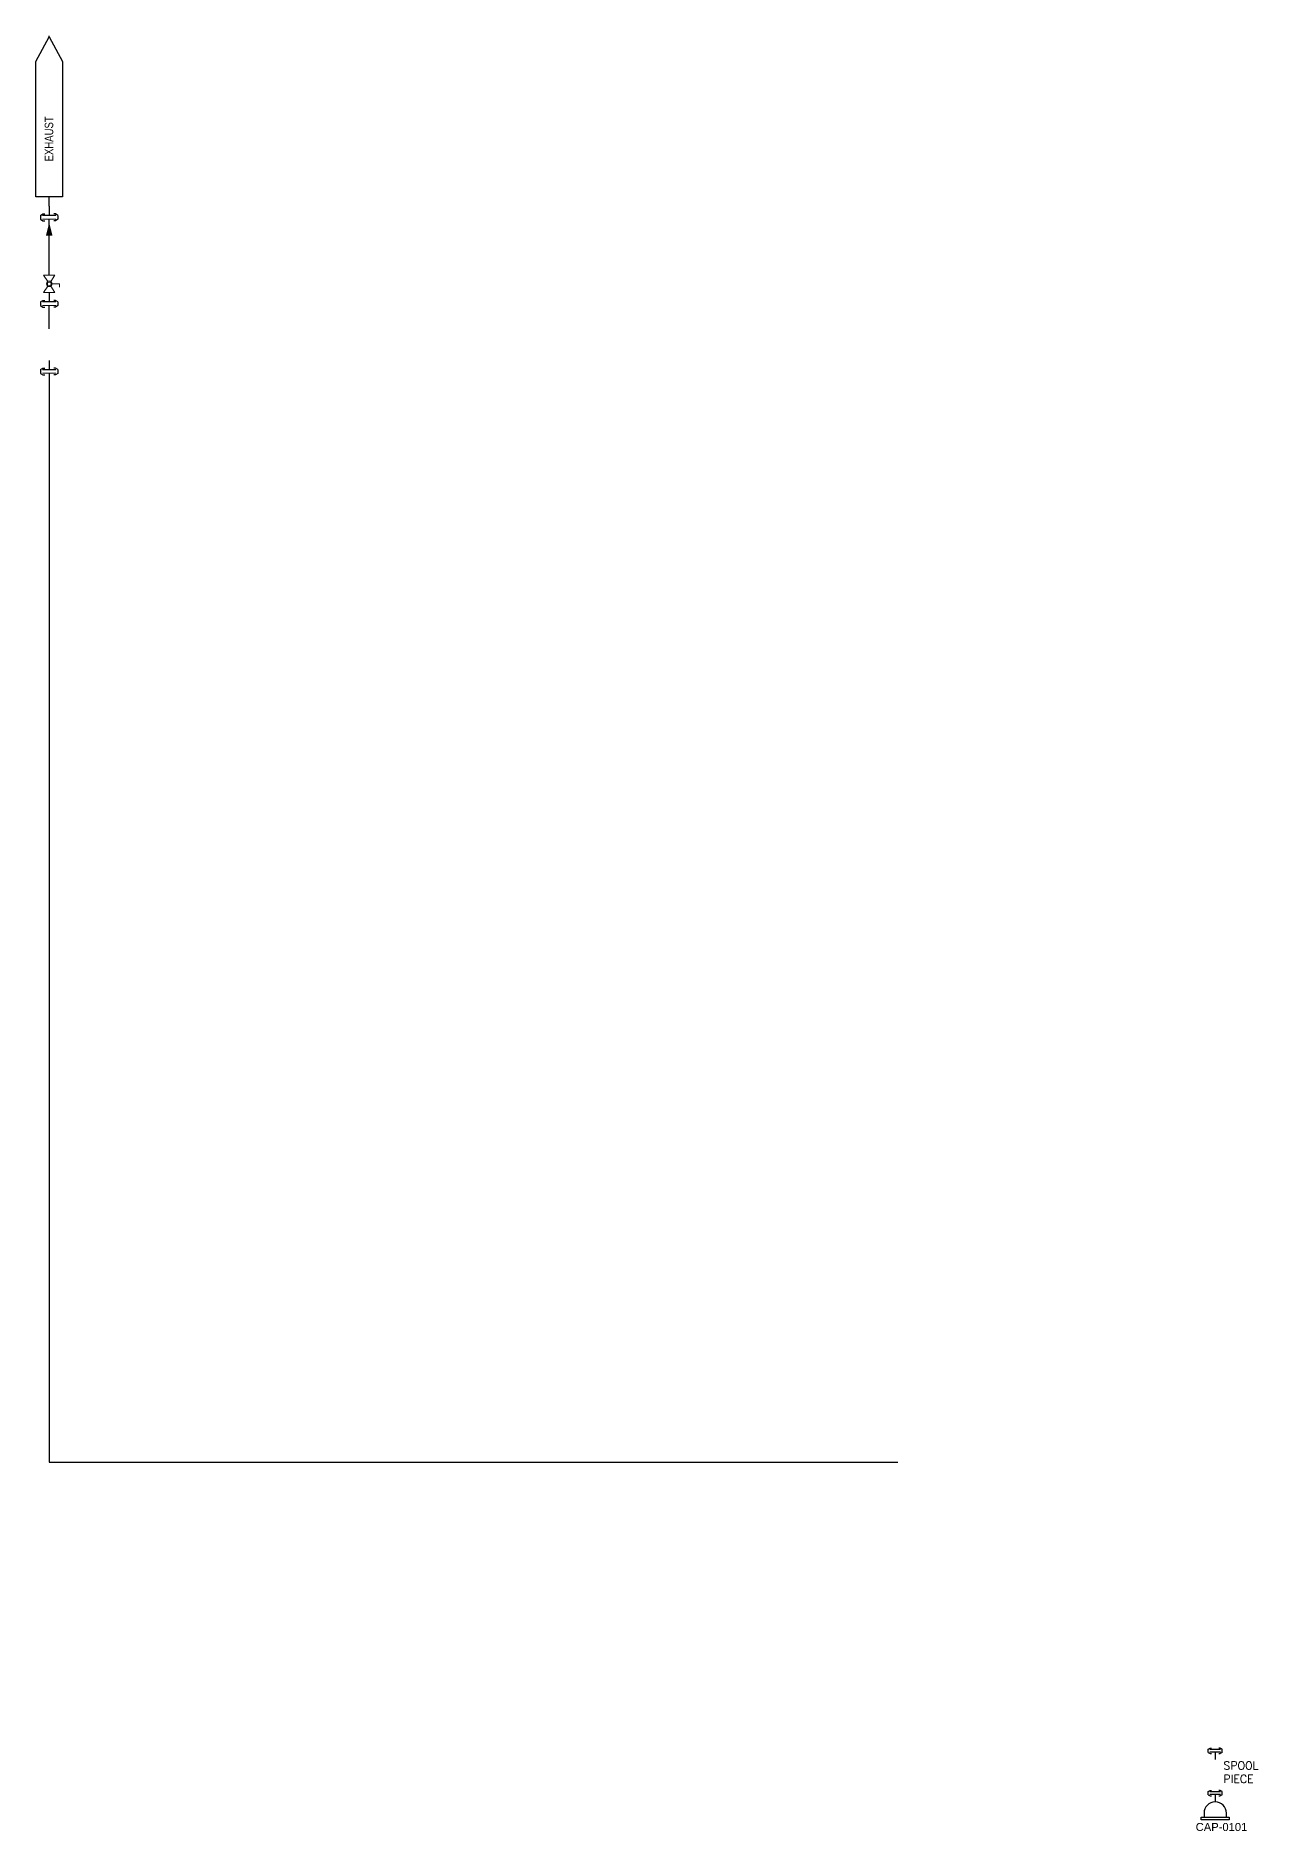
# Model space of a CAD drawing. Header units: millimetres. Extents: x -6754 to 5895, y -4820 to 1016.
# Drawn here: x -5655 to -5197, y -1561 to -888 of the extents above; entities that cross this region are included whole.
import ezdxf

# ---------------------------------------------------------------- set-up
doc = ezdxf.new("R2010")
doc.units = ezdxf.units.MM
doc.layers.get('0').update_dxf_attribs({"linetype": 'CONTINUOUS'})
for name, color, linetype in [('A---CREFD------', 7, 'CONTINUOUS'), ('A---CREFD-TEXT-25-35', 2, 'CONTINUOUS'), ('P---PEQID-TEXT-25-35', 2, 'CONTINUOUS'), ('P---PLINB-EX002', 7, 'CONTINUOUS'), ('P---PLINB-EX003', 7, 'CONTINUOUS'), ('P---PLINB-EX008', 7, 'CONTINUOUS'), ('P---PLINB-VC001', 7, 'CONTINUOUS'), ('SHEET', 7, 'CONTINUOUS'), ('TRANS_IN', 7, 'CONTINUOUS')]:
    doc.layers.add(name, color=color, linetype=linetype)
doc.styles.add('ROMANS', font='romans.shx')
doc.styles.get("Standard").update_dxf_attribs({"font": 'arial.ttf'})

# ---------------------------------------------------------------- blocks, each defined once
blk = doc.blocks.new('TYDTY')
at = {"layer": 'TRANS_IN', "linetype": 'Continuous'}
blk.add_lwpolyline([(13524.03, 989.28), (13524.03, 979.28), (13574.68, 979.28), (13583.99, 984.28), (13574.68, 989.28)], close=True, dxfattribs=at)
blk = doc.blocks.new('phi_15404647764')
at = {"color": 0, "linetype": 'ByBlock'}
blk.add_blockref('TYDTY', (-13583.99, -984.28), dxfattribs=at)
at = {"color": 7}
for tag, p in [('USAGE', (-53.49, -3.14)), ('MEDIA', (-53.33, 0.96))]:
    blk.add_attdef(tag, p, '', height=3.2, dxfattribs=at)
at = {"flags": 1}
blk.add_attdef('PHI_CONNECTIONPOINT', (0, 0), '', height=0.1, dxfattribs=at)
blk = doc.blocks.new('rgyjryjyfrjfhjgfgj')
at = {"color": 0, "linetype": 'ByBlock'}
for p, q in [((716.48, 396.87), (717.39, 397.41)), ((717.39, 397.41), (718.05, 397.41)), ((722.07, 397.41), (721.4, 397.41)), ((722.97, 396.87), (722.07, 397.41)), ((716.48, 395.42), (717.39, 394.88)), ((717.39, 394.88), (718.05, 394.88)), ((722.07, 394.88), (721.4, 394.88)), ((722.97, 395.42), (722.07, 394.88)), ((722.97, 395.42), (722.97, 396.87))]:
    blk.add_line(p, q, dxfattribs=at)
at = {"color": 6, "linetype": 'ByBlock'}
blk.add_line((719.73, 391.95), (719.73, 395.48), dxfattribs=at)
at = {"color": 1, "linetype": 'ByBlock', "lineweight": 15}
blk.add_lwpolyline([(717.23, 396.8), (722.23, 396.8)], dxfattribs=at)
at = {"color": 6, "linetype": 'ByBlock'}
blk.add_lwpolyline([(717.23, 395.48), (722.23, 395.48)], dxfattribs=at)
blk = doc.blocks.new('phi_15825218758')
at = {"color": 0, "linetype": 'ByBlock'}
blk.add_line((-3.24, 3.47), (-3.24, 4.92), dxfattribs=at)
blk.add_blockref('rgyjryjyfrjfhjgfgj', (-719.73, -391.95), dxfattribs=at)
at = {"flags": 1}
for p, rotation in [((0, 4.85), 90), ((0, 0), 270)]:
    blk.add_attdef('PHI_CONNECTIONPOINT', p, '', height=0.1, rotation=rotation, dxfattribs=at)
blk = doc.blocks.new('phi_15610374426')
at = {"color": 0, "linetype": 'ByBlock'}
for p, q in [((-4.18, 2.48), (-4.18, 0.93)), ((4.18, 0.93), (4.18, 2.48))]:
    blk.add_line(p, q, dxfattribs=at)
blk.add_lwpolyline([(-5.25, 0.93), (5.25, 0.93), (5.25, 0), (-5.25, 0)], close=True, dxfattribs=at)
blk.add_arc((0, 2.48), 4.18, 0, 180, dxfattribs=at)
at = {"flags": 1}
for p, rotation in [((0, 6.66), 90), ((0.1, 6.66), 90), ((0, 0), 270)]:
    blk.add_attdef('PHI_CONNECTIONPOINT', p, '', height=0.1, rotation=rotation, dxfattribs=at)
blk.add_attdef('P_NAME', (7.2, 5.04), '', height=3.2)
blk = doc.blocks.new('jkukukj')
for p, q in [((11306.73, 557.81), (11307.47, 558.26)), ((11306.73, 556.63), (11306.73, 557.81)), ((11306.73, 556.63), (11307.47, 556.19)), ((11307.47, 558.26), (11308.01, 558.26)), ((11308.01, 556.19), (11307.47, 556.19)), ((11311.3, 558.26), (11310.75, 558.26)), ((11311.3, 556.19), (11310.75, 556.19)), ((11312.04, 557.81), (11311.3, 558.26)), ((11312.04, 556.63), (11311.3, 556.19)), ((11312.04, 556.63), (11312.04, 557.81))]:
    blk.add_line(p, q)
at = {"layer": 'SHEET', "color": 6}
blk.add_line((11309.38, 556.68), (11309.38, 553.93), dxfattribs=at)
at = {"layer": 'SHEET', "color": 1}
blk.add_lwpolyline([(11307.34, 557.76), (11311.43, 557.76)], dxfattribs=at)
at = {"layer": 'SHEET', "color": 6}
blk.add_lwpolyline([(11307.34, 556.68), (11311.43, 556.68)], dxfattribs=at)
blk = doc.blocks.new('phi_15405372636')
at = {"color": 0, "linetype": 'ByBlock'}
blk.add_blockref('jkukukj', (-11309.38, -553.93), dxfattribs=at)
at = {"flags": 1}
for p, rotation in [((0, 3.83), 90), ((0, 0), 270)]:
    blk.add_attdef('PHI_CONNECTIONPOINT', p, '', height=0.1, rotation=rotation, dxfattribs=at)

msp = doc.modelspace()

# ---------------------------------------------------------------- linework, layer by layer
at = {"color": 8, "lineweight": 13}
for p, q in [((-5650.89, -980.06), (-5652.43, -977.68)), ((-5650.89, -981.79), (-5652.43, -984.17)), ((-5649.76, -980.06), (-5648.22, -977.68)), ((-5649.76, -981.79), (-5648.22, -984.17)), ((-5649.29, -980.92), (-5646.52, -980.92)), ((-5646.52, -980.92), (-5646.52, -982.2))]:
    msp.add_line(p, q, dxfattribs=at)
for points in [[(-5648.22, -977.68), (-5652.43, -977.68)], [(-5648.22, -984.17), (-5652.43, -984.17)]]:
    msp.add_lwpolyline(points, dxfattribs=at)
for radius in [1.03, 0.673]:
    msp.add_circle((-5650.33, -980.92), radius, dxfattribs=at)
at = {"layer": 'P---PLINB-EX002', "color": 232, "linetype": 'Continuous', "ltscale": 0.1}
msp.add_lwpolyline([(-5650.33, -997.75), (-5650.33, -989.02)], dxfattribs=at)
at = {"layer": 'P---PLINB-EX003', "color": 232, "linetype": 'Continuous', "ltscale": 0.1}
for points in [[(-5650.33, -888.28), (-5650.33, -887.97)], [(-5650.33, -951.79), (-5650.33, -948.23)], [(-5650.33, -977.68), (-5650.33, -956.65)]]:
    msp.add_lwpolyline(points, dxfattribs=at)
at = {"layer": 'P---PLINB-EX003', "color": 232, "linetype": 'ByBlock'}
msp.add_solid([(-5650.33, -957.9), (-5649.08, -962.9), (-5651.58, -962.9)], dxfattribs=at)
at = {"layer": 'P---PLINB-EX008', "color": 232, "linetype": 'Continuous', "ltscale": 0.1}
for points in [[(-5650.33, -1014.46), (-5650.33, -1422.6)], [(-5650.33, -1422.6), (-5332.2, -1422.6)]]:
    msp.add_lwpolyline(points, dxfattribs=at)

# ---------------------------------------------------------------- block references
at = {"layer": 'A---CREFD------'}
ref = msp.add_blockref('phi_15404647764', (-5650.33, -888.28), dxfattribs=dict(at, xscale=-1, rotation=270))
ref.add_attrib('MEDIA', 'EXHAUST', (-5648.83, -935.01), dxfattribs={"layer": 'A---CREFD-TEXT-25-35', "color": 7, "height": 3.2, "rotation": 90, "width": 0.8})
at = {"layer": 'P---PLINB-EX002', "rotation": 180}
msp.add_blockref('phi_15825218758', (-5650.33, -984.17), dxfattribs=at)
at = {"layer": 'P---PLINB-EX003', "rotation": 180}
msp.add_blockref('phi_15825218758', (-5650.33, -951.79), dxfattribs=at)
at = {"layer": 'P---PLINB-EX008', "rotation": 180}
msp.add_blockref('phi_15825218758', (-5650.33, -1009.61), dxfattribs=at)
at = {"layer": 'P---PLINB-VC001', "extrusion": (2.37794e-29, -1.22465e-16, -1)}
for p in [(5213.21, -1534.19), (5213.21, -1550.03)]:
    msp.add_blockref('phi_15405372636', p, dxfattribs=at)
at = {"layer": 'P---PLINB-VC001'}
msp.add_blockref('phi_15610374426', (-5213.21, -1556.69), dxfattribs=at)

# ---------------------------------------------------------------- texts
at = {"insert": (-5210.12, -1534.9), "char_height": 3, "attachment_point": 1, "style": 'ROMANS'}
msp.add_mtext_dynamic_manual_height_columns('SPOOL\\PPIECE', width=21.7116, gutter_width=0.5, heights=[-8], dxfattribs=at)
at = {"layer": 'P---PEQID-TEXT-25-35', "color": 7}
msp.add_text('CAP-0101', height=3, dxfattribs=at).set_placement((-5220.53, -1560.93))

doc.saveas('drawing.dxf')
